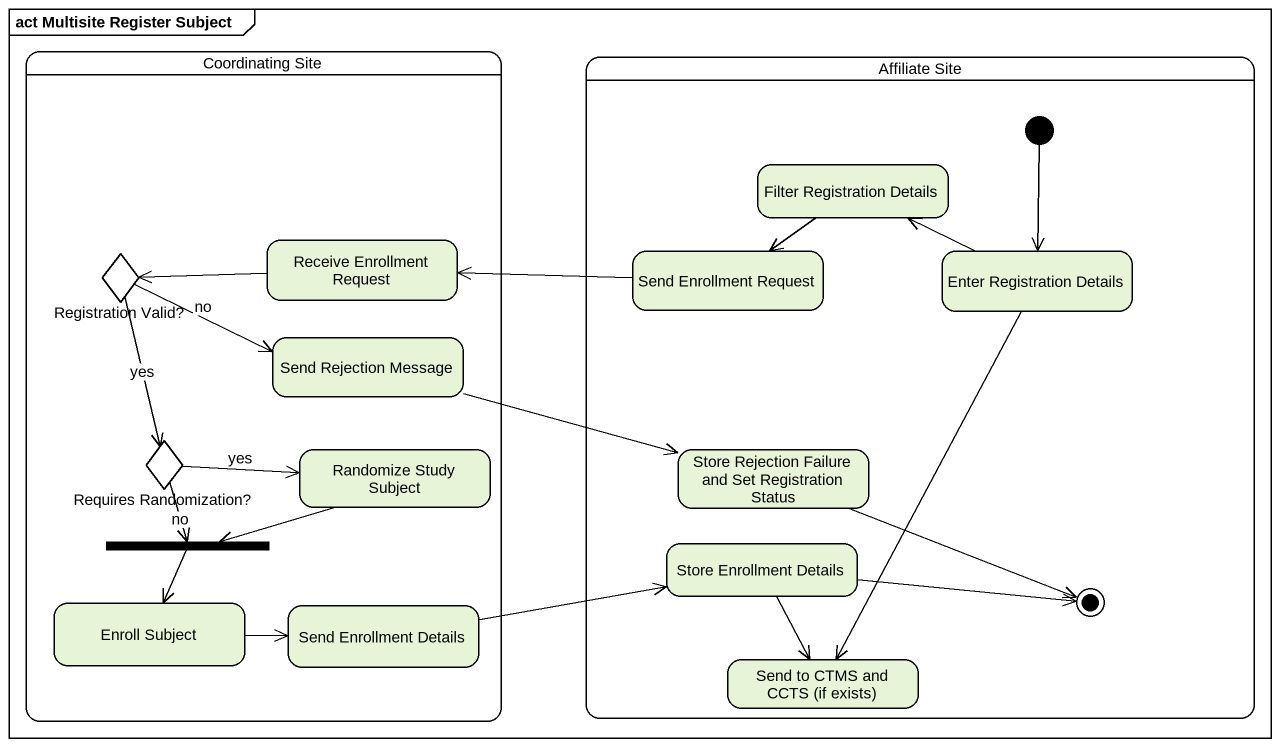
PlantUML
@startuml
mainframe act Multisite Register Subject
hide empty description
state "Coordinating Site" as Coordinating_Site {
  state "Receive Enrollment Request" as Receive_Enrollment_Request
  state "Registration Valid?" as Registration_Valid <<choice>>
  state "Send Rejection Message" as Send_Rejection_Message
  state "Requires Randomization?" as Requires_Randomization <<choice>>
  state "Randomize Study Subject" as Randomize_Study_Subject
  state fork1 <<join>>
  state "Enroll Subject" as Enroll_Subject
  state "Send Enrollment Details" as Send_Enrollment_Details
}
state "Affiliate Site" as Affiliate_Site {
  state "Filter Registration Details" as Filter_Registration_Details
  state "Send Enrollment Request" as Send_Enrollment_Request
  state "Enter Registration Details" as Enter_Registration_Details
  state "Store Rejection Failure and Set Registration Status" as Store_Rejection_Failure_and
  state "Store Enrollment Details" as Store_Enrollment_Details
  state "Send to CTMS and CCTS (if exists)" as Send_to_CTMS_and_CCTS_if
  [*] --> Enter_Registration_Details
  Store_Rejection_Failure_and -right-> [*]
  Store_Enrollment_Details -right-> [*]
}
Filter_Registration_Details --> Send_Enrollment_Request
Receive_Enrollment_Request -left-> Registration_Valid
Registration_Valid -right-> Send_Rejection_Message : no
Registration_Valid --> Requires_Randomization : yes
Send_Enrollment_Request -left-> Receive_Enrollment_Request
Enter_Registration_Details -left-> Filter_Registration_Details
Enter_Registration_Details --> Send_to_CTMS_and_CCTS_if
Send_Rejection_Message -right-> Store_Rejection_Failure_and
Requires_Randomization -right-> Randomize_Study_Subject : yes
Requires_Randomization --> fork1 : no
Randomize_Study_Subject -left-> fork1
fork1 --> Enroll_Subject
Store_Enrollment_Details --> Send_to_CTMS_and_CCTS_if
Enroll_Subject -right-> Send_Enrollment_Details
Send_Enrollment_Details -right-> Store_Enrollment_Details
@enduml
